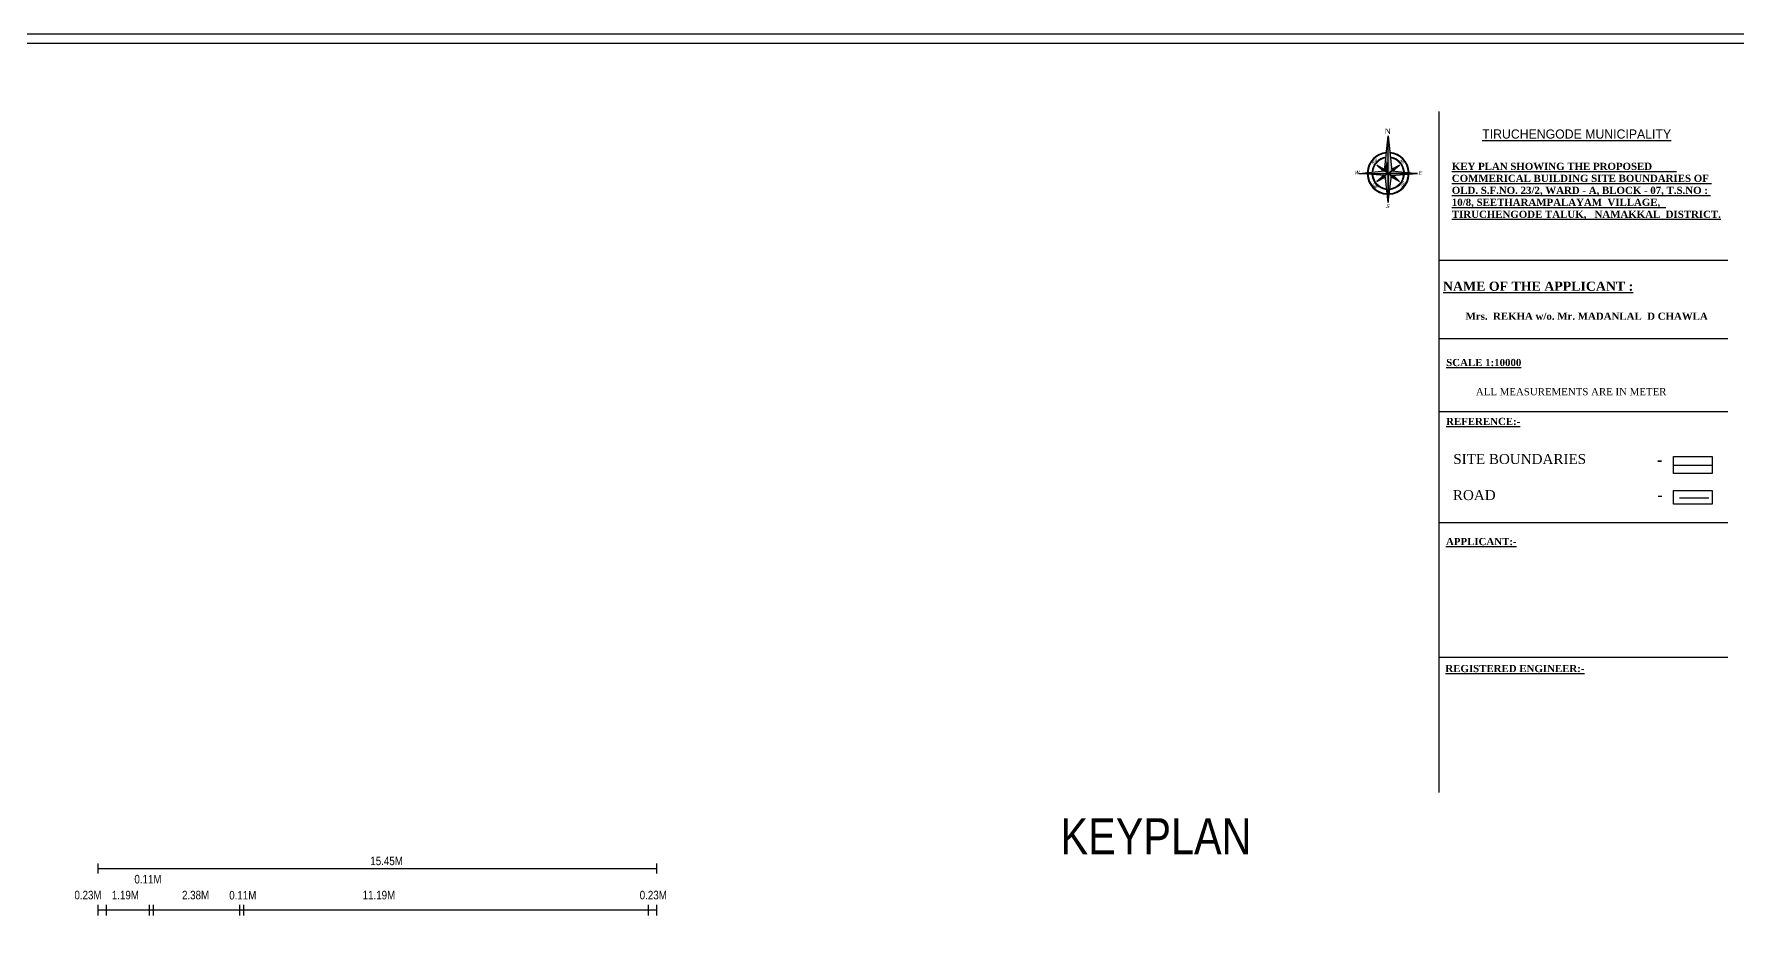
# Model space of a CAD drawing. Header units: metres. Extents: x 0 to 246, y -13 to 116.
# Drawn here: x 65.42 to 112.53, y 90.49 to 115.55 of the extents above; entities that cross this region are included whole.
import ezdxf

# ---------------------------------------------------------------- set-up
doc = ezdxf.new("R2010")
doc.units = ezdxf.units.M
doc.header["$MEASUREMENT"] = 0
doc.linetypes.add('PHANTOM', pattern=[2.5, 1.25, -0.25, 0.25, -0.25, 0.25, -0.25])
doc.layers.add('SHE', color=7, linetype='Continuous')
doc.layers.add('Topo_01', color=5, linetype='Continuous')
doc.layers.add('text', color=7, linetype='Continuous', lineweight=25)
doc.styles.add('ATT', font='swissck.ttf', dxfattribs={"height": 12})
doc.styles.add('RomanS', font='romans.shx')
doc.styles.add('STYLE3', font='swissck.ttf', dxfattribs={"height": 0.5})
doc.styles.add('SUPERFRENCH', font='SUF_____.pfb', dxfattribs={"oblique": 15, "height": 2})

# ---------------------------------------------------------------- blocks, each defined once
blk = doc.blocks.new('DFGDF')
for p, q in [((1785.2, 1333.9), (1792.9, 1404.4)), ((1792.9, 1269.7), (1792.9, 1404.4)), ((1792.9, 1269.7), (1792.9, 1404.4)), ((1792.9, 1328.6), (1792.9, 1404.4)), ((1792.9, 1404.4), (1800.6, 1333.9)), ((1792.9, 1404.4), (1800.6, 1333.9)), ((1792.9, 1328.6), (1769.7, 1344.8)), ((1769.7, 1344.8), (1781.8, 1333.5)), ((1769.7, 1344.8), (1785.6, 1336.8)), ((1785.2, 1333.9), (1769.7, 1344.8)), ((1769.7, 1344.8), (1781.8, 1333.5)), ((1792.9, 1328.6), (1816.1, 1344.8)), ((1816.1, 1344.8), (1800.3, 1336.8)), ((1800.6, 1333.9), (1816.1, 1344.8)), ((1816.1, 1344.8), (1804, 1333.5)), ((1816.1, 1344.8), (1804, 1333.5)), ((1733.5, 1328.6), (1785.2, 1333.9)), ((1733.5, 1328.6), (1792.9, 1328.6)), ((1733.5, 1328.6), (1792.9, 1328.6)), ((1786.5, 1324.1), (1733.5, 1328.6)), ((1786.3, 1323.9), (1733.5, 1328.6)), ((1792.9, 1328.6), (1769.7, 1312.3)), ((1769.7, 1312.3), (1782.6, 1324.4)), ((1786.5, 1324.1), (1769.7, 1312.3)), ((1769.7, 1312.3), (1786.8, 1321)), ((1769.7, 1312.3), (1786.8, 1321)), ((1781.8, 1333.5), (1785.2, 1333.9)), ((1792.9, 1328.6), (1786.5, 1324.1)), ((1786.8, 1321), (1786.5, 1324.1)), ((1792.9, 1269.7), (1786.5, 1324.1)), ((1800.6, 1333.9), (1792.9, 1328.6)), ((1792.9, 1328.6), (1816.1, 1312.3)), ((1852.3, 1328.6), (1792.9, 1328.6)), ((1852.3, 1328.6), (1792.9, 1328.6)), ((1792.9, 1328.6), (1799.4, 1324.1)), ((1799.6, 1323.9), (1792.9, 1328.6)), ((1792.9, 1328.6), (1792.9, 1269.7)), ((1792.9, 1269.7), (1799.4, 1324.1)), ((1799, 1321), (1799.4, 1324.1)), ((1816.1, 1312.3), (1799, 1321)), ((1816.1, 1312.3), (1799, 1321)), ((1799.4, 1324.1), (1852.3, 1328.6)), ((1799.4, 1324.1), (1816.1, 1312.3)), ((1852.3, 1328.6), (1799.6, 1323.9)), ((1804, 1333.5), (1800.6, 1333.9)), ((1800.6, 1333.9), (1852.3, 1328.6)), ((1816.1, 1312.3), (1803.4, 1324.3))]:
    blk.add_line(p, q)
for radius, start, end in [(42.4, 94.9431, 177.6111), (41.1, 95.3202, 177.3318), (32.8, 98.261, 175.1591), (31.5, 98.9053, 174.6848), (42.4, 2.3889, 85.0569), (41.1, 2.6682, 84.6798), (32.8, 4.8409, 81.739), (31.5, 5.3152, 81.0947), (42.4, 182.0213, 267.3619), (41.1, 182.2575, 267.0455), (32.8, 184.0924, 264.5827), (31.5, 184.4924, 264.0444), (42.4, 272.6381, 357.9787), (41.1, 272.9545, 357.7425), (32.8, 275.4173, 355.9076), (31.5, 275.9556, 355.5076)]:
    blk.add_arc((1792.9, 1328.6), radius, start, end)
at = {"linetype": 'Continuous'}
for points in [[(1790.4, 1355.6), (1792.9, 1404.4), (1785.2, 1333.9)], [(1790.4, 1355.6), (1792.9, 1328.6), (1792.9, 1404.4)], [(1769.7, 1344.8), (1785.2, 1333.9), (1785.6, 1336.8)], [(1790.4, 1355.6), (1785.2, 1333.9), (1792.9, 1328.6)], [(1800.3, 1336.8), (1800.6, 1333.9), (1816.1, 1344.8)], [(1733.5, 1328.6), (1781.8, 1333.5), (1781.7, 1333.6)], [(1733.5, 1328.6), (1792.9, 1328.6), (1781.8, 1333.5)], [(1769.7, 1312.3), (1786.3, 1323.9), (1782.5, 1324.3)], [(1781.8, 1333.5), (1792.9, 1328.6), (1785.2, 1333.9)], [(1792.9, 1328.6), (1786.5, 1324.1), (1792.9, 1269.7)], [(1792.9, 1328.6), (1804, 1333.5), (1800.6, 1333.9)], [(1792.9, 1328.6), (1852.3, 1328.6), (1804, 1333.5)], [(1799.6, 1323.9), (1816.1, 1312.3), (1803.4, 1324.3)], [(1804, 1333.5), (1852.3, 1328.6), (1804.1, 1333.6)]]:
    blk.add_solid(points, dxfattribs=at)
at = {"color": 252, "linetype": 'Continuous'}
for points in [[(1792.9, 1404.4), (1792.9, 1328.6), (1800.6, 1333.9)], [(1769.7, 1344.8), (1781.7, 1333.6), (1785.2, 1333.9)], [(1800.6, 1333.9), (1804.1, 1333.6), (1816.1, 1344.8)], [(1733.5, 1328.6), (1786.5, 1324.1), (1792.9, 1328.6)], [(1769.7, 1312.3), (1786.8, 1321), (1786.5, 1324.1)], [(1792.9, 1328.6), (1799.4, 1324.1), (1852.3, 1328.6)], [(1799.4, 1324.1), (1792.9, 1328.6), (1792.9, 1269.7)], [(1799.4, 1324.1), (1799, 1321), (1816.1, 1312.3)]]:
    blk.add_solid(points, dxfattribs=at)
at = {"style": 'SUPERFRENCH', "oblique": 15}
for s, rotation, p in [('NW', 45, (1762.2, 1345.6)), ('NE', 315, (1815.1, 1353.9)), ('SW', 315, (1759, 1306.9)), ('SE', 45, (1820.5, 1300.8))]:
    blk.add_text(s, height=5.66, rotation=rotation, dxfattribs=at).set_placement(p)
for s, p in [('W', (1724.2, 1326.4)), ('E', (1853.8, 1326)), ('S', (1788, 1258.4))]:
    blk.add_text(s, height=7.54, dxfattribs=at).set_placement(p)
at = {"insert": (1785.9, 1419.1), "char_height": 11.316, "width": 450, "attachment_point": 1, "style": 'RomanS'}
blk.add_mtext('{\\fTimes New Roman|b0|i0|c0|p18;N}', dxfattribs=at)

msp = doc.modelspace()

# ---------------------------------------------------------------- linework, layer by layer
at = {"color": 0, "lineweight": 30}
msp.add_line((110.7682, 103.63023, -3.32757), (111.83902, 103.63023, -3.32757), dxfattribs=at)
at = {"color": 0, "linetype": 'Continuous', "lineweight": 30}
msp.add_line((110.93636, 102.72238, -3.32757), (111.74483, 102.72238, -3.32757), dxfattribs=at)
at = {"lineweight": 30}
for p, q in [((67.17869, 92.61294), (67.17869, 92.33314)), ((82.6313, 92.46304), (67.17869, 92.46304)), ((82.6313, 92.61294), (82.6313, 92.33314)), ((67.17869, 91.46693), (67.17869, 91.16713)), ((67.40869, 91.46693), (67.40869, 91.16713)), ((68.59907, 91.46693), (68.59907, 91.16713)), ((68.71407, 91.46693), (68.71407, 91.16713)), ((71.09684, 91.46693), (71.09684, 91.16713)), ((71.21184, 91.46693), (71.21184, 91.16713)), ((82.4013, 91.46693), (82.4013, 91.16713)), ((82.6313, 91.46693), (82.6313, 91.16713)), ((82.6313, 91.31703), (67.17869, 91.31703))]:
    msp.add_line(p, q, dxfattribs=at)
for points in [[(-0.25515, -13.07124), (200.34222, -13.07124), (200.34222, 115.55356), (-0.25515, 115.55356)], [(0.00589, -13.07124), (200.08118, -13.07124), (200.08118, 115.29252), (0.00589, 115.29252)]]:
    msp.add_lwpolyline(points, close=True)
at = {"color": 0, "lineweight": 30}
for points in [[(104.28132, 113.41323), (104.28132, 94.56931)], [(104.28132, 109.29541), (112.27419, 109.29541)], [(104.28132, 107.13518), (112.27419, 107.13518)], [(104.28132, 105.11341), (112.27419, 105.11341)], [(104.28132, 102.04254), (112.27419, 102.04254)], [(104.28132, 98.31647), (112.27419, 98.31647)]]:
    msp.add_lwpolyline(points, dxfattribs=at)
at = {"layer": 'Topo_01', "color": 0, "linetype": 'ByBlock', "lineweight": -2, "ltscale": 0.75, "elevation": -3.32757}
msp.add_lwpolyline([(110.7682, 103.86581), (111.83902, 103.86581), (111.83902, 103.39465), (110.7682, 103.39465)], close=True, dxfattribs=at)
at = {"layer": 'Topo_01', "color": 0, "ltscale": 5, "elevation": -3.32757}
msp.add_lwpolyline([(110.7682, 102.93137), (111.83902, 102.93137), (111.83902, 102.5537), (110.7682, 102.5537)], close=True, dxfattribs=at)

# ---------------------------------------------------------------- block references
at = {"color": 1, "lineweight": 30, "xscale": 0.0136847339644334, "yscale": 0.0136847339644334, "zscale": 0.0136847339644334}
msp.add_blockref('DFGDF', (78.34129, 93.51929), dxfattribs=at)

# ---------------------------------------------------------------- texts
at = {"color": 0, "linetype": 'ByBlock', "lineweight": -2}
for p in [(110.30812, 103.60402, -3.32757), (110.32192, 102.63097, -3.32757)]:
    msp.add_text('-', height=0.34712, dxfattribs=at).set_placement(p)
at = {"color": 7, "style": 'STYLE3'}
for s, p in [('15.45M', (74.7194, 92.56422)), ('0.11M', (68.19197, 92.05782)), ('0.23M', (66.53332, 91.61857)), ('1.19M', (67.56734, 91.61857)), ('2.38M', (69.50926, 91.61857)), ('0.11M', (70.81537, 91.61461)), ('11.19M', (74.50628, 91.61857)), ('0.23M', (82.17112, 91.61857))]:
    msp.add_text(s, height=0.235719, dxfattribs=at).set_placement(p)
at = {"color": 0, "linetype": 'Continuous', "lineweight": 25, "char_height": 0.2538927, "width": 7.2722815, "attachment_point": 1}
for s, insert in [('{\\LTIRUCHENGODE MUNICIPALITY}', (105.47904, 112.91543)), ('{\\fTimes New Roman|b1|i0|c0|p18;\\LNAME OF THE APPLICANT :\\C2; }', (104.3935, 108.70582))]:
    msp.add_mtext(s, dxfattribs=dict(at, insert=insert))
at = {"layer": 'SHE', "linetype": 'PHANTOM', "style": 'ATT'}
msp.add_text('KEYPLAN', height=1, dxfattribs=at).set_placement((93.81301, 92.86258))
at = {"layer": 'text', "color": 0, "linetype": 'ByBlock', "lineweight": -2, "attachment_point": 1}
for s, insert, char_height, width in [('{\\fTimes New Roman|b1|i0|c0|p18;\\LKEY PLAN SHOWING THE PROPOSED          COMMERICAL BUILDING SITE BOUNDARIES OF \\H1.83875x; \\H0.54385x;OLD. S.F.NO. 23/2, WARD - A, BLOCK - 07, T.S.NO : \\H1.55845x; \\H0.64166x;10/8, SEETHARAMPALAYAM  VILLAGE,  \\H1.65197x; \\H0.60534x;TIRUCHENGODE TALUK,   NAMAKKAL  DISTRICT.\\H1.62143x; }', (104.63728, 111.99367), 0.1988826, 7.4431444), ('{\\fTimes New Roman|b1|i0|c0|p18;Mrs.  REKHA w/o. Mr. MADANLAL  D CHAWLA }', (105.01802, 107.84903), 0.1988826, 7.4431444), ('{\\fTimes New Roman|b1|i0|c0|p18;\\LSCALE 1:10000}', (104.48205, 106.56751, -3.32757), 0.1988826, 7.4431444), ('{\\fTimes New Roman|b0|i0|c0|p18;ALL MEASUREMENTS ARE IN METER}', (105.30262, 105.7606, -3.32757), 0.1988826, 7.4431444), ('{\\fTimes New Roman|b1|i0|c0|p18;\\LREFERENCE:-}', (104.47876, 104.93747, -3.32757), 0.1988826, 7.4431444), ('{\\fTimes New Roman|b0|i0|c0|p18;SITE BOUNDARIES}', (104.67766, 103.9372, -3.32757), 0.2762258, 7.6235541), ('{\\fTimes New Roman|b0|i0|c0|p18;ROAD}', (104.66683, 102.93882, -3.32757), 0.2762258, 7.6235541), ('{\\fTimes New Roman|b1|i0|c0|p18;\\LAPPLICANT:-}', (104.47569, 101.61419, -3.32757), 0.1988826, 7.4431444), ('{\\fTimes New Roman|b1|i0|c0|p18;\\LREGISTERED ENGINEER:-}', (104.45921, 98.10198), 0.1988826, 7.4431444)]:
    msp.add_mtext(s, dxfattribs=dict(at, insert=insert, char_height=char_height, width=width))

doc.saveas('drawing.dxf')
